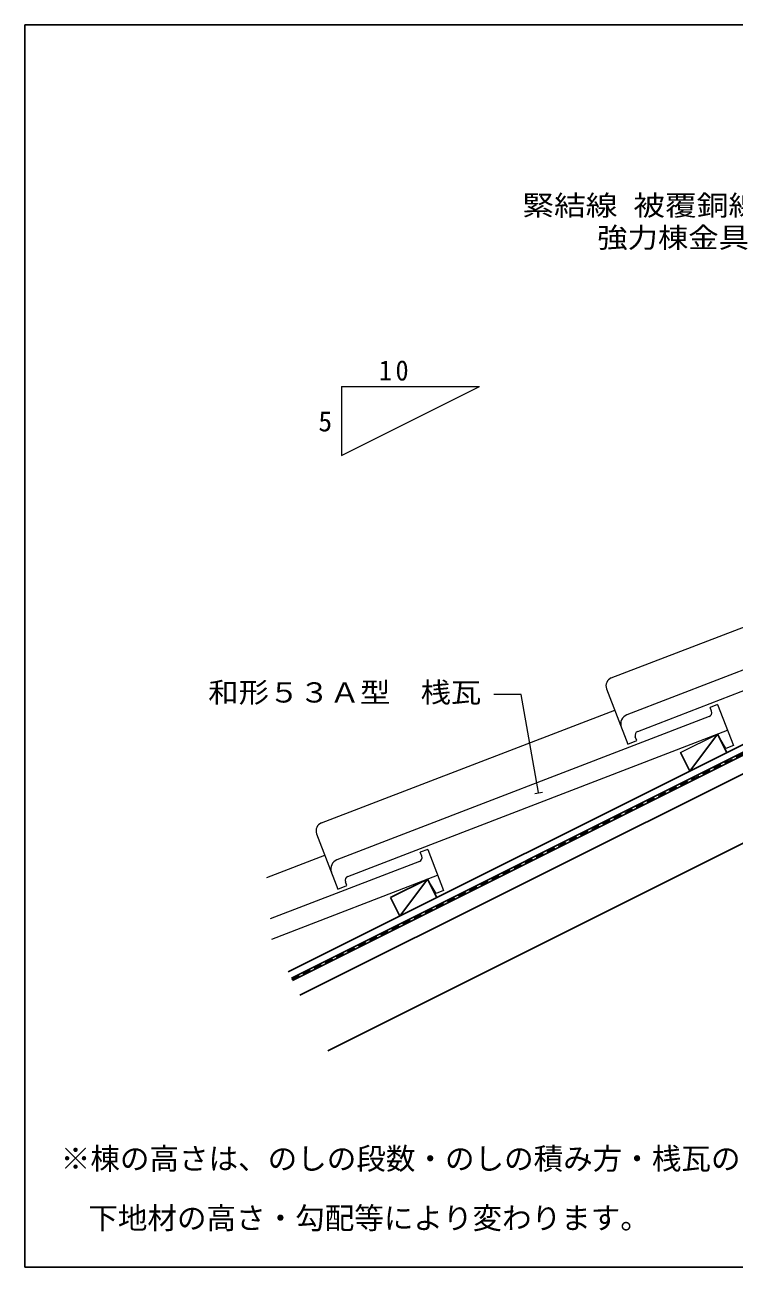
# Model space of a CAD drawing. Units: millimetres, scale not verified. Extents: x -1414 to 1355, y -1363 to 1537.
# Drawn here: x -1414 to -900, y -363 to 537 of the extents above; entities that cross this region are included whole.
import ezdxf
from ezdxf.enums import TextEntityAlignment as Align

# ---------------------------------------------------------------- set-up
doc = ezdxf.new("R2010")
doc.units = ezdxf.units.MM
doc.header["$LTSCALE"] = 5
doc.linetypes.add('DASHED1', pattern=[1.8, 1.2, -0.6])
doc.layers.add('0-0', color=7, linetype='Continuous', lineweight=18)
doc.styles.add('ＭＳ ゴシック', font='')
doc.styles.get('ＭＳ ゴシック').set_extended_font_data('MS Gothic')

msp = doc.modelspace()

# ---------------------------------------------------------------- linework, layer by layer
at = {"layer": '0-0', "color": 3, "lineweight": 25}
for p, q in [((-1414.025, -363.32), (-1414.025, 537.181)), ((-1414.025, 537.181), (-84.775, 537.181)), ((-1414.025, -363.32), (-84.775, -363.32))]:
    msp.add_line(p, q, dxfattribs=at)
at = {"layer": '0-0'}
for p, q in [((-1184.332, 275.117), (-1084.332, 275.117)), ((-988.851, 63.736), (-782.277, 143.219)), ((-771.863, 116.154), (-977.502, 37.022)), ((-969.678, 25.037), (-766.838, 103.094)), ((-992.302, 55.981), (-976.853, 15.853)), ((-1054.06, 51.674), (-1074.06, 51.674)), ((-1041.563, -19.204), (-1054.06, 51.674)), ((-1199.041, -41.359), (-986.335, 40.483)), ((-911.715, 44.558), (-917.145, 42.469)), ((-916.059, 39.667), (-917.145, 42.469)), ((-911.723, 44.555), (-900.228, 14.687)), ((-917.785, 35.79), (-1187.692, -68.073)), ((-1179.868, -80.059), (-904.541, 25.894)), ((-938.661, 9.673), (-911.828, 23.09)), ((-905.648, 12.608), (-911.828, 23.09)), ((-900.228, 14.687), (-905.648, 12.608)), ((-1044.246, -19.943), (-1038.745, -18.973)), ((-1202.492, -49.114), (-1187.044, -89.242)), ((-1121.905, -60.537), (-1127.336, -62.626)), ((-1126.249, -65.427), (-1127.336, -62.626)), ((-1121.913, -60.539), (-1110.419, -90.407)), ((-1238.654, -80.821), (-1196.526, -64.611)), ((-1127.975, -69.305), (-1236.145, -110.93)), ((-1234.935, -125.458), (-1114.731, -79.201)), ((-1187.049, -89.243), (-1180.518, -86.737)), ((-1180.518, -86.737), (-1181.594, -83.935)), ((-1115.838, -92.486), (-1122.018, -82.005)), ((-1110.419, -90.407), (-1115.838, -92.486))]:
    msp.add_line(p, q, dxfattribs=at)
at = {"layer": '0-0', "lineweight": 25}
for p, q in [((-1223.024, -149.279), (-749.225, 87.62)), ((-1220.788, -153.751), (-749.225, 82.03)), ((-1219.894, -155.54), (-749.225, 79.794)), ((-1214.527, -166.273), (-749.225, 66.378)), ((-931.953, -3.743), (-911.828, 23.09)), ((-905.12, 9.673), (-911.828, 23.09)), ((-1194.402, -206.522), (-749.225, 16.066)), ((-931.953, -3.743), (-938.661, 9.673)), ((-1148.852, -95.422), (-1122.019, -82.005)), ((-1142.143, -108.839), (-1122.018, -82.005)), ((-1115.311, -95.422), (-1122.019, -82.005)), ((-1142.143, -108.839), (-1148.852, -95.422))]:
    msp.add_line(p, q, dxfattribs=at)
at = {"layer": '0-0', "color": 6, "linetype": 'DASHED1'}
msp.add_line((-1220.341, -154.645), (-749.225, 80.912), dxfattribs=at)
at = {"layer": '0-0'}
for points in [[(-1184.332, 275.117), (-1184.332, 225.117), (-1084.332, 275.117)], [(-976.859, 15.852), (-970.328, 18.358), (-971.404, 21.16)]]:
    msp.add_lwpolyline(points, dxfattribs=at)
for centre, radius, start, end in [((-986.644, 58.107), 6.045, 111.40685, 200.60141), ((-974.927, 30.462), 7.048, 111.43395, 200.19628), ((-918.884, 38.602), 3.019, 291.34026, 20.66674), ((-968.574, 22.222), 3.022, 111.40213, 200.59439), ((-1196.834, -46.988), 6.045, 111.40685, 200.60141), ((-1185.117, -74.633), 7.048, 111.43395, 200.19628), ((-1129.074, -66.493), 3.019, 291.34026, 20.66674), ((-1178.765, -82.873), 3.022, 111.40213, 200.59439)]:
    msp.add_arc(centre, radius, start, end, dxfattribs=at)

# ---------------------------------------------------------------- texts
at = {"layer": '0-0', "style": 'ＭＳ ゴシック'}
for s, width, p in [('緊結線 被覆銅線', 1.15, (-1053.322, 394.531)), ('強力棟金具', 1.1, (-998.98, 371.247)), ('和形５３Ａ型\u3000桟瓦', 1.1, (-1281.027, 41.536))]:
    msp.add_text(s, height=14.66, dxfattribs=dict(at, width=width)).set_placement(p, align=Align.BOTTOM_LEFT)
at = {"layer": '0-0', "color": 3, "style": 'ＭＳ ゴシック'}
msp.add_text('5', height=14.66, dxfattribs=at).set_placement((-1201.202, 238.083), align=Align.BOTTOM_LEFT)
at = {"layer": '0-0', "style": 'ＭＳ ゴシック'}
for s, p in [('※棟の高さは、のしの段数・のしの積み方・桟瓦のカット寸法・', (-1387.97, -297.232)), ('下地材の高さ・勾配等により変わります。', (-1368.009, -340.307))]:
    msp.add_text(s, height=15.71, dxfattribs=at).set_placement(p, align=Align.BOTTOM_LEFT)
at = {"layer": '0-0', "color": 3, "insert": (-1157.282, 279.146), "char_height": 14.66, "attachment_point": 7, "style": 'ＭＳ ゴシック'}
msp.add_mtext('\\T1.27;\\W0.95;10', dxfattribs=at)

doc.saveas('drawing.dxf')
